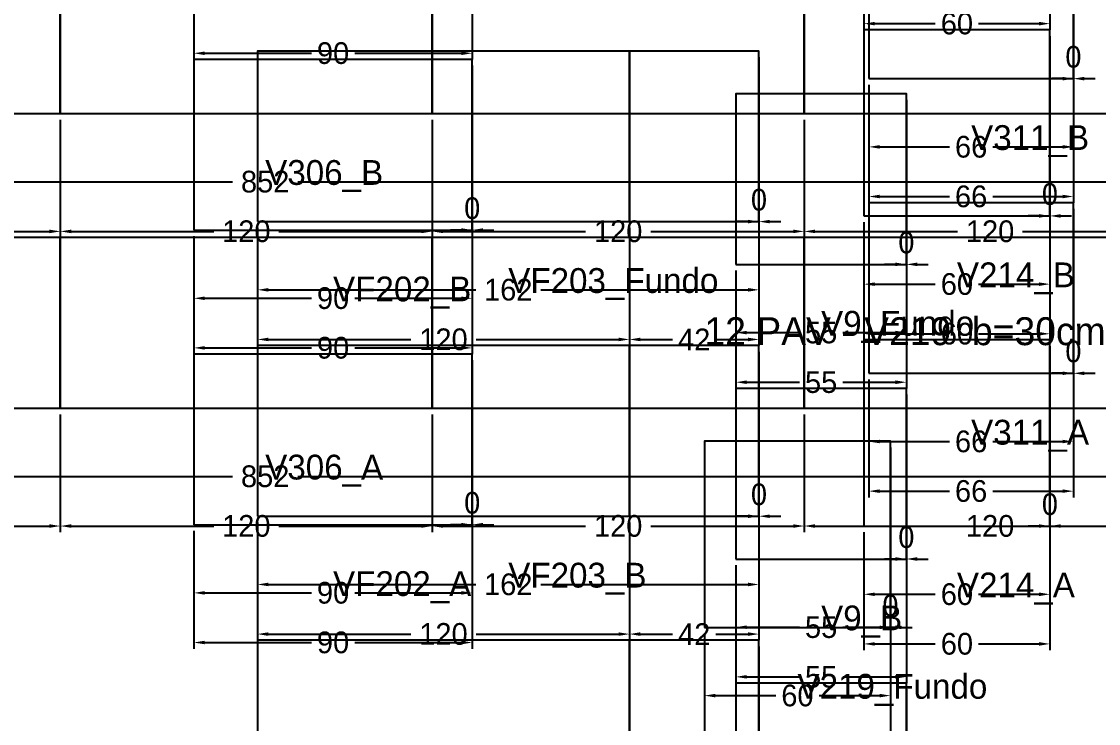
# Model space of a CAD drawing. Header units: metres. Extents: x 946 to 6411, y 1397 to 3666.
# Drawn here: x 1293.2 to 1640.7, y 1846.6 to 2073 of the extents above; entities that cross this region are included whole.
import ezdxf

# ---------------------------------------------------------------- set-up
doc = ezdxf.new("R2010")
doc.units = ezdxf.units.M
doc.layers.add('COTA', color=3, linetype='Continuous')
doc.dimstyles.new('COTA_VIG', dxfattribs={"dimtxt": 7, "dimasz": 3.5, "dimexe": 2, "dimexo": 2, "dimgap": 1.5, "dimtad": 1, "dimdec": 1, "dimcen": 2.5, "dimclrd": 3, "dimclre": 3, "dimclrt": 3, "dimazin": 3, "dimtfac": 1, "dimtmove": 0, "dimatfit": 3})

# ---------------------------------------------------------------- blocks, each defined once
blk = doc.blocks.new('_CLOSEDFILLED')
at = {"color": 0, "linetype": 'BYBLOCK'}
blk.add_solid([(-1, 0.164), (0, 0), (-1, -0.164)], dxfattribs=at)
blk = doc.blocks.new('*D112')
at = {"color": 3}
for p, q in [((1523.73, 1897.66), (1523.73, 1875.66)), ((1578.73, 1897.66), (1578.73, 1875.66)), ((1527.23, 1877.66), (1544.23, 1877.66)), ((1558.23, 1877.66), (1575.23, 1877.66))]:
    blk.add_line(p, q, dxfattribs=at)
at = {"layer": 'Defpoints'}
for p in [(1523.73, 1899.66), (1578.73, 1899.66), (1523.73, 1877.66)]:
    blk.add_point(p, dxfattribs=at)
at = {"layer": 'COTA', "color": 3, "xscale": 3.5, "yscale": 3.5, "rotation": 180}
blk.add_blockref('_CLOSEDFILLED', (1523.73, 1877.66), dxfattribs=at)
at = {"layer": 'COTA', "color": 3, "xscale": 3.5, "yscale": 3.5}
blk.add_blockref('_CLOSEDFILLED', (1578.73, 1877.66), dxfattribs=at)
at = {"layer": 'COTA', "color": 3, "insert": (1551.23, 1877.66), "char_height": 7, "attachment_point": 5}
blk.add_mtext('55', dxfattribs=at)
blk = doc.blocks.new('*D113')
at = {"color": 3}
for p, q in [((1523.73, 1897.66), (1523.73, 1859.66)), ((1578.73, 1897.66), (1578.73, 1859.66)), ((1527.23, 1861.66), (1544.23, 1861.66)), ((1558.23, 1861.66), (1575.23, 1861.66))]:
    blk.add_line(p, q, dxfattribs=at)
at = {"layer": 'Defpoints'}
for p in [(1523.73, 1899.66), (1578.73, 1899.66), (1523.73, 1861.66)]:
    blk.add_point(p, dxfattribs=at)
at = {"layer": 'COTA', "color": 3, "xscale": 3.5, "yscale": 3.5, "rotation": 180}
blk.add_blockref('_CLOSEDFILLED', (1523.73, 1861.66), dxfattribs=at)
at = {"layer": 'COTA', "color": 3, "xscale": 3.5, "yscale": 3.5}
blk.add_blockref('_CLOSEDFILLED', (1578.73, 1861.66), dxfattribs=at)
at = {"layer": 'COTA', "color": 3, "insert": (1551.23, 1861.66), "char_height": 7, "attachment_point": 5}
blk.add_mtext('55', dxfattribs=at)
blk = doc.blocks.new('*D115')
at = {"color": 3}
for p, q in [((1523.73, 1992.66), (1523.73, 1970.66)), ((1578.73, 1992.66), (1578.73, 1970.66)), ((1527.23, 1972.66), (1544.23, 1972.66)), ((1558.23, 1972.66), (1575.23, 1972.66))]:
    blk.add_line(p, q, dxfattribs=at)
at = {"layer": 'Defpoints'}
for p in [(1523.73, 1994.66), (1578.73, 1994.66), (1523.73, 1972.66)]:
    blk.add_point(p, dxfattribs=at)
at = {"layer": 'COTA', "color": 3, "xscale": 3.5, "yscale": 3.5, "rotation": 180}
blk.add_blockref('_CLOSEDFILLED', (1523.73, 1972.66), dxfattribs=at)
at = {"layer": 'COTA', "color": 3, "xscale": 3.5, "yscale": 3.5}
blk.add_blockref('_CLOSEDFILLED', (1578.73, 1972.66), dxfattribs=at)
at = {"layer": 'COTA', "color": 3, "insert": (1551.23, 1972.66), "char_height": 7, "attachment_point": 5}
blk.add_mtext('55', dxfattribs=at)
blk = doc.blocks.new('*D116')
at = {"color": 3}
for p, q in [((1523.73, 1992.66), (1523.73, 1954.66)), ((1578.73, 1992.66), (1578.73, 1954.66)), ((1527.23, 1956.66), (1544.23, 1956.66)), ((1558.23, 1956.66), (1575.23, 1956.66))]:
    blk.add_line(p, q, dxfattribs=at)
at = {"layer": 'Defpoints'}
for p in [(1523.73, 1994.66), (1578.73, 1994.66), (1523.73, 1956.66)]:
    blk.add_point(p, dxfattribs=at)
at = {"layer": 'COTA', "color": 3, "xscale": 3.5, "yscale": 3.5, "rotation": 180}
blk.add_blockref('_CLOSEDFILLED', (1523.73, 1956.66), dxfattribs=at)
at = {"layer": 'COTA', "color": 3, "xscale": 3.5, "yscale": 3.5}
blk.add_blockref('_CLOSEDFILLED', (1578.73, 1956.66), dxfattribs=at)
at = {"layer": 'COTA', "color": 3, "insert": (1551.23, 1956.66), "char_height": 7, "attachment_point": 5}
blk.add_mtext('55', dxfattribs=at)
blk = doc.blocks.new('*D808')
at = {"color": 3}
for p, q in [((1348.85, 1908.73), (1348.85, 1886.73)), ((1438.65, 1908.73), (1438.65, 1886.73)), ((1352.35, 1888.73), (1386.75, 1888.73)), ((1400.75, 1888.73), (1435.15, 1888.73))]:
    blk.add_line(p, q, dxfattribs=at)
at = {"layer": 'Defpoints'}
for p in [(1348.85, 1910.73), (1438.65, 1910.73), (1348.85, 1888.73)]:
    blk.add_point(p, dxfattribs=at)
at = {"layer": 'COTA', "color": 3, "xscale": 3.5, "yscale": 3.5, "rotation": 180}
blk.add_blockref('_CLOSEDFILLED', (1348.85, 1888.73), dxfattribs=at)
at = {"layer": 'COTA', "color": 3, "xscale": 3.5, "yscale": 3.5}
blk.add_blockref('_CLOSEDFILLED', (1438.65, 1888.73), dxfattribs=at)
at = {"layer": 'COTA', "color": 3, "insert": (1393.75, 1888.73), "char_height": 7, "attachment_point": 5}
blk.add_mtext('90', dxfattribs=at)
blk = doc.blocks.new('*D809')
at = {"color": 3}
for p, q in [((1348.85, 1908.73), (1348.85, 1870.73)), ((1438.65, 1908.73), (1438.65, 1870.73)), ((1352.35, 1872.73), (1386.75, 1872.73)), ((1400.75, 1872.73), (1435.15, 1872.73))]:
    blk.add_line(p, q, dxfattribs=at)
at = {"layer": 'Defpoints'}
for p in [(1348.85, 1910.73), (1438.65, 1910.73), (1348.85, 1872.73)]:
    blk.add_point(p, dxfattribs=at)
at = {"layer": 'COTA', "color": 3, "xscale": 3.5, "yscale": 3.5, "rotation": 180}
blk.add_blockref('_CLOSEDFILLED', (1348.85, 1872.73), dxfattribs=at)
at = {"layer": 'COTA', "color": 3, "xscale": 3.5, "yscale": 3.5}
blk.add_blockref('_CLOSEDFILLED', (1438.65, 1872.73), dxfattribs=at)
at = {"layer": 'COTA', "color": 3, "insert": (1393.75, 1872.73), "char_height": 7, "attachment_point": 5}
blk.add_mtext('90', dxfattribs=at)
blk = doc.blocks.new('*D811')
at = {"color": 3}
for p, q in [((1348.85, 2003.73), (1348.85, 1981.73)), ((1438.65, 2003.73), (1438.65, 1981.73)), ((1352.35, 1983.73), (1386.75, 1983.73)), ((1400.75, 1983.73), (1435.15, 1983.73))]:
    blk.add_line(p, q, dxfattribs=at)
at = {"layer": 'Defpoints'}
for p in [(1348.85, 2005.73), (1438.65, 2005.73), (1348.85, 1983.73)]:
    blk.add_point(p, dxfattribs=at)
at = {"layer": 'COTA', "color": 3, "xscale": 3.5, "yscale": 3.5, "rotation": 180}
blk.add_blockref('_CLOSEDFILLED', (1348.85, 1983.73), dxfattribs=at)
at = {"layer": 'COTA', "color": 3, "xscale": 3.5, "yscale": 3.5}
blk.add_blockref('_CLOSEDFILLED', (1438.65, 1983.73), dxfattribs=at)
at = {"layer": 'COTA', "color": 3, "insert": (1393.75, 1983.73), "char_height": 7, "attachment_point": 5}
blk.add_mtext('90', dxfattribs=at)
blk = doc.blocks.new('*D812')
at = {"color": 3}
for p, q in [((1348.85, 2003.73), (1348.85, 1965.73)), ((1438.65, 2003.73), (1438.65, 1965.73)), ((1352.35, 1967.73), (1386.75, 1967.73)), ((1400.75, 1967.73), (1435.15, 1967.73))]:
    blk.add_line(p, q, dxfattribs=at)
at = {"layer": 'Defpoints'}
for p in [(1348.85, 2005.73), (1438.65, 2005.73), (1348.85, 1967.73)]:
    blk.add_point(p, dxfattribs=at)
at = {"layer": 'COTA', "color": 3, "xscale": 3.5, "yscale": 3.5, "rotation": 180}
blk.add_blockref('_CLOSEDFILLED', (1348.85, 1967.73), dxfattribs=at)
at = {"layer": 'COTA', "color": 3, "xscale": 3.5, "yscale": 3.5}
blk.add_blockref('_CLOSEDFILLED', (1438.65, 1967.73), dxfattribs=at)
at = {"layer": 'COTA', "color": 3, "insert": (1393.75, 1967.73), "char_height": 7, "attachment_point": 5}
blk.add_mtext('90', dxfattribs=at)
blk = doc.blocks.new('*D815')
at = {"color": 3}
for p, q in [((1348.85, 2098.73), (1348.85, 2060.73)), ((1438.65, 2098.73), (1438.65, 2060.73)), ((1352.35, 2062.73), (1386.75, 2062.73)), ((1400.75, 2062.73), (1435.15, 2062.73))]:
    blk.add_line(p, q, dxfattribs=at)
at = {"layer": 'Defpoints'}
for p in [(1348.85, 2100.73), (1438.65, 2100.73), (1348.85, 2062.73)]:
    blk.add_point(p, dxfattribs=at)
at = {"layer": 'COTA', "color": 3, "xscale": 3.5, "yscale": 3.5, "rotation": 180}
blk.add_blockref('_CLOSEDFILLED', (1348.85, 2062.73), dxfattribs=at)
at = {"layer": 'COTA', "color": 3, "xscale": 3.5, "yscale": 3.5}
blk.add_blockref('_CLOSEDFILLED', (1438.65, 2062.73), dxfattribs=at)
at = {"layer": 'COTA', "color": 3, "insert": (1393.75, 2062.73), "char_height": 7, "attachment_point": 5}
blk.add_mtext('90', dxfattribs=at)
blk = doc.blocks.new('*D830')
at = {"color": 3}
for p, q in [((1369.38, 1911.45), (1369.38, 1889.45)), ((1531.18, 1911.45), (1531.18, 1889.45)), ((1372.88, 1891.45), (1439.78, 1891.45)), ((1460.78, 1891.45), (1527.68, 1891.45))]:
    blk.add_line(p, q, dxfattribs=at)
at = {"layer": 'Defpoints'}
for p in [(1369.38, 1913.45), (1531.18, 1913.45), (1369.38, 1891.45)]:
    blk.add_point(p, dxfattribs=at)
at = {"layer": 'COTA', "color": 3, "xscale": 3.5, "yscale": 3.5, "rotation": 180}
blk.add_blockref('_CLOSEDFILLED', (1369.38, 1891.45), dxfattribs=at)
at = {"layer": 'COTA', "color": 3, "xscale": 3.5, "yscale": 3.5}
blk.add_blockref('_CLOSEDFILLED', (1531.18, 1891.45), dxfattribs=at)
at = {"layer": 'COTA', "color": 3, "insert": (1450.28, 1891.45), "char_height": 7, "attachment_point": 5}
blk.add_mtext('162', dxfattribs=at)
blk = doc.blocks.new('*D831')
at = {"color": 3}
for p, q in [((1369.38, 1911.45), (1369.38, 1873.45)), ((1489.38, 1911.45), (1489.38, 1873.45)), ((1372.88, 1875.45), (1418.88, 1875.45)), ((1439.88, 1875.45), (1485.88, 1875.45))]:
    blk.add_line(p, q, dxfattribs=at)
at = {"layer": 'Defpoints'}
for p in [(1369.38, 1913.45), (1489.38, 1913.45), (1369.38, 1875.45)]:
    blk.add_point(p, dxfattribs=at)
at = {"layer": 'COTA', "color": 3, "xscale": 3.5, "yscale": 3.5, "rotation": 180}
blk.add_blockref('_CLOSEDFILLED', (1369.38, 1875.45), dxfattribs=at)
at = {"layer": 'COTA', "color": 3, "xscale": 3.5, "yscale": 3.5}
blk.add_blockref('_CLOSEDFILLED', (1489.38, 1875.45), dxfattribs=at)
at = {"layer": 'COTA', "color": 3, "insert": (1429.38, 1875.45), "char_height": 7, "attachment_point": 5}
blk.add_mtext('120', dxfattribs=at)
blk = doc.blocks.new('*D832')
at = {"color": 3}
for p, q in [((1489.38, 1911.45), (1489.38, 1873.45)), ((1531.18, 1911.45), (1531.18, 1873.45)), ((1492.88, 1875.45), (1503.28, 1875.45)), ((1517.28, 1875.45), (1527.68, 1875.45))]:
    blk.add_line(p, q, dxfattribs=at)
at = {"layer": 'Defpoints'}
for p in [(1489.38, 1913.45), (1531.18, 1913.45), (1489.38, 1875.45)]:
    blk.add_point(p, dxfattribs=at)
at = {"layer": 'COTA', "color": 3, "xscale": 3.5, "yscale": 3.5, "rotation": 180}
blk.add_blockref('_CLOSEDFILLED', (1489.38, 1875.45), dxfattribs=at)
at = {"layer": 'COTA', "color": 3, "xscale": 3.5, "yscale": 3.5}
blk.add_blockref('_CLOSEDFILLED', (1531.18, 1875.45), dxfattribs=at)
at = {"layer": 'COTA', "color": 3, "insert": (1510.28, 1875.45), "char_height": 7, "attachment_point": 5}
blk.add_mtext('42', dxfattribs=at)
blk = doc.blocks.new('*D834')
at = {"color": 3}
for p, q in [((1369.38, 2006.45), (1369.38, 1984.45)), ((1531.18, 2006.45), (1531.18, 1984.45)), ((1372.88, 1986.45), (1439.78, 1986.45)), ((1460.78, 1986.45), (1527.68, 1986.45))]:
    blk.add_line(p, q, dxfattribs=at)
at = {"layer": 'Defpoints'}
for p in [(1369.38, 2008.45), (1531.18, 2008.45), (1369.38, 1986.45)]:
    blk.add_point(p, dxfattribs=at)
at = {"layer": 'COTA', "color": 3, "xscale": 3.5, "yscale": 3.5, "rotation": 180}
blk.add_blockref('_CLOSEDFILLED', (1369.38, 1986.45), dxfattribs=at)
at = {"layer": 'COTA', "color": 3, "xscale": 3.5, "yscale": 3.5}
blk.add_blockref('_CLOSEDFILLED', (1531.18, 1986.45), dxfattribs=at)
at = {"layer": 'COTA', "color": 3, "insert": (1450.28, 1986.45), "char_height": 7, "attachment_point": 5}
blk.add_mtext('162', dxfattribs=at)
blk = doc.blocks.new('*D835')
at = {"color": 3}
for p, q in [((1369.38, 2006.45), (1369.38, 1968.45)), ((1489.38, 2006.45), (1489.38, 1968.45)), ((1372.88, 1970.45), (1418.88, 1970.45)), ((1439.88, 1970.45), (1485.88, 1970.45))]:
    blk.add_line(p, q, dxfattribs=at)
at = {"layer": 'Defpoints'}
for p in [(1369.38, 2008.45), (1489.38, 2008.45), (1369.38, 1970.45)]:
    blk.add_point(p, dxfattribs=at)
at = {"layer": 'COTA', "color": 3, "xscale": 3.5, "yscale": 3.5, "rotation": 180}
blk.add_blockref('_CLOSEDFILLED', (1369.38, 1970.45), dxfattribs=at)
at = {"layer": 'COTA', "color": 3, "xscale": 3.5, "yscale": 3.5}
blk.add_blockref('_CLOSEDFILLED', (1489.38, 1970.45), dxfattribs=at)
at = {"layer": 'COTA', "color": 3, "insert": (1429.38, 1970.45), "char_height": 7, "attachment_point": 5}
blk.add_mtext('120', dxfattribs=at)
blk = doc.blocks.new('*D836')
at = {"color": 3}
for p, q in [((1489.38, 2006.45), (1489.38, 1968.45)), ((1531.18, 2006.45), (1531.18, 1968.45)), ((1492.88, 1970.45), (1503.28, 1970.45)), ((1517.28, 1970.45), (1527.68, 1970.45))]:
    blk.add_line(p, q, dxfattribs=at)
at = {"layer": 'Defpoints'}
for p in [(1489.38, 2008.45), (1531.18, 2008.45), (1489.38, 1970.45)]:
    blk.add_point(p, dxfattribs=at)
at = {"layer": 'COTA', "color": 3, "xscale": 3.5, "yscale": 3.5, "rotation": 180}
blk.add_blockref('_CLOSEDFILLED', (1489.38, 1970.45), dxfattribs=at)
at = {"layer": 'COTA', "color": 3, "xscale": 3.5, "yscale": 3.5}
blk.add_blockref('_CLOSEDFILLED', (1531.18, 1970.45), dxfattribs=at)
at = {"layer": 'COTA', "color": 3, "insert": (1510.28, 1970.45), "char_height": 7, "attachment_point": 5}
blk.add_mtext('42', dxfattribs=at)
blk = doc.blocks.new('*D949')
at = {"color": 3}
for p, q in [((1565.05, 1908.28), (1565.05, 1886.28)), ((1625.05, 1908.28), (1625.05, 1886.28)), ((1568.55, 1888.28), (1588.05, 1888.28)), ((1602.05, 1888.28), (1621.55, 1888.28))]:
    blk.add_line(p, q, dxfattribs=at)
at = {"layer": 'Defpoints'}
for p in [(1565.05, 1910.28), (1625.05, 1910.28), (1565.05, 1888.28)]:
    blk.add_point(p, dxfattribs=at)
at = {"layer": 'COTA', "color": 3, "xscale": 3.5, "yscale": 3.5, "rotation": 180}
blk.add_blockref('_CLOSEDFILLED', (1565.05, 1888.28), dxfattribs=at)
at = {"layer": 'COTA', "color": 3, "xscale": 3.5, "yscale": 3.5}
blk.add_blockref('_CLOSEDFILLED', (1625.05, 1888.28), dxfattribs=at)
at = {"layer": 'COTA', "color": 3, "insert": (1595.05, 1888.28), "char_height": 7, "attachment_point": 5}
blk.add_mtext('60', dxfattribs=at)
blk = doc.blocks.new('*D950')
at = {"color": 3}
for p, q in [((1565.05, 1908.28), (1565.05, 1870.28)), ((1625.05, 1908.28), (1625.05, 1870.28)), ((1568.55, 1872.28), (1588.05, 1872.28)), ((1602.05, 1872.28), (1621.55, 1872.28))]:
    blk.add_line(p, q, dxfattribs=at)
at = {"layer": 'Defpoints'}
for p in [(1565.05, 1910.28), (1625.05, 1910.28), (1565.05, 1872.28)]:
    blk.add_point(p, dxfattribs=at)
at = {"layer": 'COTA', "color": 3, "xscale": 3.5, "yscale": 3.5, "rotation": 180}
blk.add_blockref('_CLOSEDFILLED', (1565.05, 1872.28), dxfattribs=at)
at = {"layer": 'COTA', "color": 3, "xscale": 3.5, "yscale": 3.5}
blk.add_blockref('_CLOSEDFILLED', (1625.05, 1872.28), dxfattribs=at)
at = {"layer": 'COTA', "color": 3, "insert": (1595.05, 1872.28), "char_height": 7, "attachment_point": 5}
blk.add_mtext('60', dxfattribs=at)
blk = doc.blocks.new('*D952')
at = {"color": 3}
for p, q in [((1565.05, 2008.28), (1565.05, 1986.28)), ((1625.05, 2008.28), (1625.05, 1986.28)), ((1568.55, 1988.28), (1588.05, 1988.28)), ((1602.05, 1988.28), (1621.55, 1988.28))]:
    blk.add_line(p, q, dxfattribs=at)
at = {"layer": 'Defpoints'}
for p in [(1565.05, 2010.28), (1625.05, 2010.28), (1565.05, 1988.28)]:
    blk.add_point(p, dxfattribs=at)
at = {"layer": 'COTA', "color": 3, "xscale": 3.5, "yscale": 3.5, "rotation": 180}
blk.add_blockref('_CLOSEDFILLED', (1565.05, 1988.28), dxfattribs=at)
at = {"layer": 'COTA', "color": 3, "xscale": 3.5, "yscale": 3.5}
blk.add_blockref('_CLOSEDFILLED', (1625.05, 1988.28), dxfattribs=at)
at = {"layer": 'COTA', "color": 3, "insert": (1595.05, 1988.28), "char_height": 7, "attachment_point": 5}
blk.add_mtext('60', dxfattribs=at)
blk = doc.blocks.new('*D953')
at = {"color": 3}
for p, q in [((1565.05, 2008.28), (1565.05, 1970.28)), ((1625.05, 2008.28), (1625.05, 1970.28)), ((1568.55, 1972.28), (1588.05, 1972.28)), ((1602.05, 1972.28), (1621.55, 1972.28))]:
    blk.add_line(p, q, dxfattribs=at)
at = {"layer": 'Defpoints'}
for p in [(1565.05, 2010.28), (1625.05, 2010.28), (1565.05, 1972.28)]:
    blk.add_point(p, dxfattribs=at)
at = {"layer": 'COTA', "color": 3, "xscale": 3.5, "yscale": 3.5, "rotation": 180}
blk.add_blockref('_CLOSEDFILLED', (1565.05, 1972.28), dxfattribs=at)
at = {"layer": 'COTA', "color": 3, "xscale": 3.5, "yscale": 3.5}
blk.add_blockref('_CLOSEDFILLED', (1625.05, 1972.28), dxfattribs=at)
at = {"layer": 'COTA', "color": 3, "insert": (1595.05, 1972.28), "char_height": 7, "attachment_point": 5}
blk.add_mtext('60', dxfattribs=at)
blk = doc.blocks.new('*D956')
at = {"color": 3}
for p, q in [((1565.05, 2108.28), (1565.05, 2070.28)), ((1625.05, 2108.28), (1625.05, 2070.28)), ((1568.55, 2072.28), (1588.05, 2072.28)), ((1602.05, 2072.28), (1621.55, 2072.28))]:
    blk.add_line(p, q, dxfattribs=at)
at = {"layer": 'Defpoints'}
for p in [(1565.05, 2110.28), (1625.05, 2110.28), (1565.05, 2072.28)]:
    blk.add_point(p, dxfattribs=at)
at = {"layer": 'COTA', "color": 3, "xscale": 3.5, "yscale": 3.5, "rotation": 180}
blk.add_blockref('_CLOSEDFILLED', (1565.05, 2072.28), dxfattribs=at)
at = {"layer": 'COTA', "color": 3, "xscale": 3.5, "yscale": 3.5}
blk.add_blockref('_CLOSEDFILLED', (1625.05, 2072.28), dxfattribs=at)
at = {"layer": 'COTA', "color": 3, "insert": (1595.05, 2072.28), "char_height": 7, "attachment_point": 5}
blk.add_mtext('60', dxfattribs=at)
blk = doc.blocks.new('*D1003')
at = {"color": 3}
for p, q in [((1513.59, 1875.61), (1513.59, 1853.61)), ((1573.59, 1875.61), (1573.59, 1853.61)), ((1517.09, 1855.61), (1536.59, 1855.61)), ((1550.59, 1855.61), (1570.09, 1855.61))]:
    blk.add_line(p, q, dxfattribs=at)
at = {"layer": 'Defpoints'}
for p in [(1513.59, 1877.61), (1573.59, 1877.61), (1513.59, 1855.61)]:
    blk.add_point(p, dxfattribs=at)
at = {"layer": 'COTA', "color": 3, "xscale": 3.5, "yscale": 3.5, "rotation": 180}
blk.add_blockref('_CLOSEDFILLED', (1513.59, 1855.61), dxfattribs=at)
at = {"layer": 'COTA', "color": 3, "xscale": 3.5, "yscale": 3.5}
blk.add_blockref('_CLOSEDFILLED', (1573.59, 1855.61), dxfattribs=at)
at = {"layer": 'COTA', "color": 3, "insert": (1543.59, 1855.61), "char_height": 7, "attachment_point": 5}
blk.add_mtext('60', dxfattribs=at)
blk = doc.blocks.new('*D1004')
at = {"color": 3}
for p, q in [((1513.59, 1875.61), (1513.59, 1837.61)), ((1573.59, 1875.61), (1573.59, 1837.61)), ((1517.09, 1839.61), (1536.59, 1839.61)), ((1550.59, 1839.61), (1570.09, 1839.61))]:
    blk.add_line(p, q, dxfattribs=at)
at = {"layer": 'Defpoints'}
for p in [(1513.59, 1877.61), (1573.59, 1877.61), (1513.59, 1839.61)]:
    blk.add_point(p, dxfattribs=at)
at = {"layer": 'COTA', "color": 3, "xscale": 3.5, "yscale": 3.5, "rotation": 180}
blk.add_blockref('_CLOSEDFILLED', (1513.59, 1839.61), dxfattribs=at)
at = {"layer": 'COTA', "color": 3, "xscale": 3.5, "yscale": 3.5}
blk.add_blockref('_CLOSEDFILLED', (1573.59, 1839.61), dxfattribs=at)
at = {"layer": 'COTA', "color": 3, "insert": (1543.59, 1839.61), "char_height": 7, "attachment_point": 5}
blk.add_mtext('60', dxfattribs=at)
blk = doc.blocks.new('*D1381')
at = {"color": 3}
for p, q in [((945.75, 1946.29), (945.75, 1924.29)), ((1797.95, 1946.29), (1797.95, 1924.29)), ((949.25, 1926.29), (1361.35, 1926.29)), ((1382.35, 1926.29), (1794.45, 1926.29))]:
    blk.add_line(p, q, dxfattribs=at)
at = {"layer": 'Defpoints'}
for p in [(945.75, 1948.29), (1797.95, 1948.29), (945.75, 1926.29)]:
    blk.add_point(p, dxfattribs=at)
at = {"layer": 'COTA', "color": 3, "xscale": 3.5, "yscale": 3.5, "rotation": 180}
blk.add_blockref('_CLOSEDFILLED', (945.75, 1926.29), dxfattribs=at)
at = {"layer": 'COTA', "color": 3, "xscale": 3.5, "yscale": 3.5}
blk.add_blockref('_CLOSEDFILLED', (1797.95, 1926.29), dxfattribs=at)
at = {"layer": 'COTA', "color": 3, "insert": (1371.85, 1926.29), "char_height": 7, "attachment_point": 5}
blk.add_mtext('852', dxfattribs=at)
blk = doc.blocks.new('*D1384')
at = {"color": 3}
for p, q in [((1185.75, 1946.29), (1185.75, 1908.29)), ((1305.75, 1946.29), (1305.75, 1908.29)), ((1189.25, 1910.29), (1235.25, 1910.29)), ((1256.25, 1910.29), (1302.25, 1910.29))]:
    blk.add_line(p, q, dxfattribs=at)
at = {"layer": 'Defpoints'}
for p in [(1185.75, 1948.29), (1305.75, 1948.29), (1185.75, 1910.29)]:
    blk.add_point(p, dxfattribs=at)
at = {"layer": 'COTA', "color": 3, "xscale": 3.5, "yscale": 3.5, "rotation": 180}
blk.add_blockref('_CLOSEDFILLED', (1185.75, 1910.29), dxfattribs=at)
at = {"layer": 'COTA', "color": 3, "xscale": 3.5, "yscale": 3.5}
blk.add_blockref('_CLOSEDFILLED', (1305.75, 1910.29), dxfattribs=at)
at = {"layer": 'COTA', "color": 3, "insert": (1245.75, 1910.29), "char_height": 7, "attachment_point": 5}
blk.add_mtext('120', dxfattribs=at)
blk = doc.blocks.new('*D1385')
at = {"color": 3}
for p, q in [((1305.75, 1946.29), (1305.75, 1908.29)), ((1425.75, 1946.29), (1425.75, 1908.29)), ((1309.25, 1910.29), (1355.25, 1910.29)), ((1376.25, 1910.29), (1422.25, 1910.29))]:
    blk.add_line(p, q, dxfattribs=at)
at = {"layer": 'Defpoints'}
for p in [(1305.75, 1948.29), (1425.75, 1948.29), (1305.75, 1910.29)]:
    blk.add_point(p, dxfattribs=at)
at = {"layer": 'COTA', "color": 3, "xscale": 3.5, "yscale": 3.5, "rotation": 180}
blk.add_blockref('_CLOSEDFILLED', (1305.75, 1910.29), dxfattribs=at)
at = {"layer": 'COTA', "color": 3, "xscale": 3.5, "yscale": 3.5}
blk.add_blockref('_CLOSEDFILLED', (1425.75, 1910.29), dxfattribs=at)
at = {"layer": 'COTA', "color": 3, "insert": (1365.75, 1910.29), "char_height": 7, "attachment_point": 5}
blk.add_mtext('120', dxfattribs=at)
blk = doc.blocks.new('*D1386')
at = {"color": 3}
for p, q in [((1425.75, 1946.29), (1425.75, 1908.29)), ((1545.75, 1946.29), (1545.75, 1908.29)), ((1429.25, 1910.29), (1475.25, 1910.29)), ((1496.25, 1910.29), (1542.25, 1910.29))]:
    blk.add_line(p, q, dxfattribs=at)
at = {"layer": 'Defpoints'}
for p in [(1425.75, 1948.29), (1545.75, 1948.29), (1425.75, 1910.29)]:
    blk.add_point(p, dxfattribs=at)
at = {"layer": 'COTA', "color": 3, "xscale": 3.5, "yscale": 3.5, "rotation": 180}
blk.add_blockref('_CLOSEDFILLED', (1425.75, 1910.29), dxfattribs=at)
at = {"layer": 'COTA', "color": 3, "xscale": 3.5, "yscale": 3.5}
blk.add_blockref('_CLOSEDFILLED', (1545.75, 1910.29), dxfattribs=at)
at = {"layer": 'COTA', "color": 3, "insert": (1485.75, 1910.29), "char_height": 7, "attachment_point": 5}
blk.add_mtext('120', dxfattribs=at)
blk = doc.blocks.new('*D1387')
at = {"color": 3}
for p, q in [((1545.75, 1946.29), (1545.75, 1908.29)), ((1665.75, 1946.29), (1665.75, 1908.29)), ((1549.25, 1910.29), (1595.25, 1910.29)), ((1616.25, 1910.29), (1662.25, 1910.29))]:
    blk.add_line(p, q, dxfattribs=at)
at = {"layer": 'Defpoints'}
for p in [(1545.75, 1948.29), (1665.75, 1948.29), (1545.75, 1910.29)]:
    blk.add_point(p, dxfattribs=at)
at = {"layer": 'COTA', "color": 3, "xscale": 3.5, "yscale": 3.5, "rotation": 180}
blk.add_blockref('_CLOSEDFILLED', (1545.75, 1910.29), dxfattribs=at)
at = {"layer": 'COTA', "color": 3, "xscale": 3.5, "yscale": 3.5}
blk.add_blockref('_CLOSEDFILLED', (1665.75, 1910.29), dxfattribs=at)
at = {"layer": 'COTA', "color": 3, "insert": (1605.75, 1910.29), "char_height": 7, "attachment_point": 5}
blk.add_mtext('120', dxfattribs=at)
blk = doc.blocks.new('*D1391')
at = {"color": 3}
for p, q in [((945.75, 2041.29), (945.75, 2019.29)), ((1797.95, 2041.29), (1797.95, 2019.29)), ((949.25, 2021.29), (1361.35, 2021.29)), ((1382.35, 2021.29), (1794.45, 2021.29))]:
    blk.add_line(p, q, dxfattribs=at)
at = {"layer": 'Defpoints'}
for p in [(945.75, 2043.29), (1797.95, 2043.29), (945.75, 2021.29)]:
    blk.add_point(p, dxfattribs=at)
at = {"layer": 'COTA', "color": 3, "xscale": 3.5, "yscale": 3.5, "rotation": 180}
blk.add_blockref('_CLOSEDFILLED', (945.75, 2021.29), dxfattribs=at)
at = {"layer": 'COTA', "color": 3, "xscale": 3.5, "yscale": 3.5}
blk.add_blockref('_CLOSEDFILLED', (1797.95, 2021.29), dxfattribs=at)
at = {"layer": 'COTA', "color": 3, "insert": (1371.85, 2021.29), "char_height": 7, "attachment_point": 5}
blk.add_mtext('852', dxfattribs=at)
blk = doc.blocks.new('*D1394')
at = {"color": 3}
for p, q in [((1185.75, 2041.29), (1185.75, 2003.29)), ((1305.75, 2041.29), (1305.75, 2003.29)), ((1189.25, 2005.29), (1235.25, 2005.29)), ((1256.25, 2005.29), (1302.25, 2005.29))]:
    blk.add_line(p, q, dxfattribs=at)
at = {"layer": 'Defpoints'}
for p in [(1185.75, 2043.29), (1305.75, 2043.29), (1185.75, 2005.29)]:
    blk.add_point(p, dxfattribs=at)
at = {"layer": 'COTA', "color": 3, "xscale": 3.5, "yscale": 3.5, "rotation": 180}
blk.add_blockref('_CLOSEDFILLED', (1185.75, 2005.29), dxfattribs=at)
at = {"layer": 'COTA', "color": 3, "xscale": 3.5, "yscale": 3.5}
blk.add_blockref('_CLOSEDFILLED', (1305.75, 2005.29), dxfattribs=at)
at = {"layer": 'COTA', "color": 3, "insert": (1245.75, 2005.29), "char_height": 7, "attachment_point": 5}
blk.add_mtext('120', dxfattribs=at)
blk = doc.blocks.new('*D1395')
at = {"color": 3}
for p, q in [((1305.75, 2041.29), (1305.75, 2003.29)), ((1425.75, 2041.29), (1425.75, 2003.29)), ((1309.25, 2005.29), (1355.25, 2005.29)), ((1376.25, 2005.29), (1422.25, 2005.29))]:
    blk.add_line(p, q, dxfattribs=at)
at = {"layer": 'Defpoints'}
for p in [(1305.75, 2043.29), (1425.75, 2043.29), (1305.75, 2005.29)]:
    blk.add_point(p, dxfattribs=at)
at = {"layer": 'COTA', "color": 3, "xscale": 3.5, "yscale": 3.5, "rotation": 180}
blk.add_blockref('_CLOSEDFILLED', (1305.75, 2005.29), dxfattribs=at)
at = {"layer": 'COTA', "color": 3, "xscale": 3.5, "yscale": 3.5}
blk.add_blockref('_CLOSEDFILLED', (1425.75, 2005.29), dxfattribs=at)
at = {"layer": 'COTA', "color": 3, "insert": (1365.75, 2005.29), "char_height": 7, "attachment_point": 5}
blk.add_mtext('120', dxfattribs=at)
blk = doc.blocks.new('*D1396')
at = {"color": 3}
for p, q in [((1425.75, 2041.29), (1425.75, 2003.29)), ((1545.75, 2041.29), (1545.75, 2003.29)), ((1429.25, 2005.29), (1475.25, 2005.29)), ((1496.25, 2005.29), (1542.25, 2005.29))]:
    blk.add_line(p, q, dxfattribs=at)
at = {"layer": 'Defpoints'}
for p in [(1425.75, 2043.29), (1545.75, 2043.29), (1425.75, 2005.29)]:
    blk.add_point(p, dxfattribs=at)
at = {"layer": 'COTA', "color": 3, "xscale": 3.5, "yscale": 3.5, "rotation": 180}
blk.add_blockref('_CLOSEDFILLED', (1425.75, 2005.29), dxfattribs=at)
at = {"layer": 'COTA', "color": 3, "xscale": 3.5, "yscale": 3.5}
blk.add_blockref('_CLOSEDFILLED', (1545.75, 2005.29), dxfattribs=at)
at = {"layer": 'COTA', "color": 3, "insert": (1485.75, 2005.29), "char_height": 7, "attachment_point": 5}
blk.add_mtext('120', dxfattribs=at)
blk = doc.blocks.new('*D1397')
at = {"color": 3}
for p, q in [((1545.75, 2041.29), (1545.75, 2003.29)), ((1665.75, 2041.29), (1665.75, 2003.29)), ((1549.25, 2005.29), (1595.25, 2005.29)), ((1616.25, 2005.29), (1662.25, 2005.29))]:
    blk.add_line(p, q, dxfattribs=at)
at = {"layer": 'Defpoints'}
for p in [(1545.75, 2043.29), (1665.75, 2043.29), (1545.75, 2005.29)]:
    blk.add_point(p, dxfattribs=at)
at = {"layer": 'COTA', "color": 3, "xscale": 3.5, "yscale": 3.5, "rotation": 180}
blk.add_blockref('_CLOSEDFILLED', (1545.75, 2005.29), dxfattribs=at)
at = {"layer": 'COTA', "color": 3, "xscale": 3.5, "yscale": 3.5}
blk.add_blockref('_CLOSEDFILLED', (1665.75, 2005.29), dxfattribs=at)
at = {"layer": 'COTA', "color": 3, "insert": (1605.75, 2005.29), "char_height": 7, "attachment_point": 5}
blk.add_mtext('120', dxfattribs=at)
blk = doc.blocks.new('*D1447')
at = {"color": 3}
for p, q in [((1566.63, 1957.54), (1566.63, 1935.54)), ((1632.63, 1957.54), (1632.63, 1935.54)), ((1570.13, 1937.54), (1592.63, 1937.54)), ((1606.63, 1937.54), (1629.13, 1937.54))]:
    blk.add_line(p, q, dxfattribs=at)
at = {"layer": 'Defpoints'}
for p in [(1566.63, 1959.54), (1632.63, 1959.54), (1566.63, 1937.54)]:
    blk.add_point(p, dxfattribs=at)
at = {"layer": 'COTA', "color": 3, "xscale": 3.5, "yscale": 3.5, "rotation": 180}
blk.add_blockref('_CLOSEDFILLED', (1566.63, 1937.54), dxfattribs=at)
at = {"layer": 'COTA', "color": 3, "xscale": 3.5, "yscale": 3.5}
blk.add_blockref('_CLOSEDFILLED', (1632.63, 1937.54), dxfattribs=at)
at = {"layer": 'COTA', "color": 3, "insert": (1599.63, 1937.54), "char_height": 7, "attachment_point": 5}
blk.add_mtext('66', dxfattribs=at)
blk = doc.blocks.new('*D1448')
at = {"color": 3}
for p, q in [((1566.63, 1957.54), (1566.63, 1919.54)), ((1632.63, 1957.54), (1632.63, 1919.54)), ((1570.13, 1921.54), (1592.63, 1921.54)), ((1606.63, 1921.54), (1629.13, 1921.54))]:
    blk.add_line(p, q, dxfattribs=at)
at = {"layer": 'Defpoints'}
for p in [(1566.63, 1959.54), (1632.63, 1959.54), (1566.63, 1921.54)]:
    blk.add_point(p, dxfattribs=at)
at = {"layer": 'COTA', "color": 3, "xscale": 3.5, "yscale": 3.5, "rotation": 180}
blk.add_blockref('_CLOSEDFILLED', (1566.63, 1921.54), dxfattribs=at)
at = {"layer": 'COTA', "color": 3, "xscale": 3.5, "yscale": 3.5}
blk.add_blockref('_CLOSEDFILLED', (1632.63, 1921.54), dxfattribs=at)
at = {"layer": 'COTA', "color": 3, "insert": (1599.63, 1921.54), "char_height": 7, "attachment_point": 5}
blk.add_mtext('66', dxfattribs=at)
blk = doc.blocks.new('*D1450')
at = {"color": 3}
for p, q in [((1566.63, 2052.54), (1566.63, 2030.54)), ((1632.63, 2052.54), (1632.63, 2030.54)), ((1570.13, 2032.54), (1592.63, 2032.54)), ((1606.63, 2032.54), (1629.13, 2032.54))]:
    blk.add_line(p, q, dxfattribs=at)
at = {"layer": 'Defpoints'}
for p in [(1566.63, 2054.54), (1632.63, 2054.54), (1566.63, 2032.54)]:
    blk.add_point(p, dxfattribs=at)
at = {"layer": 'COTA', "color": 3, "xscale": 3.5, "yscale": 3.5, "rotation": 180}
blk.add_blockref('_CLOSEDFILLED', (1566.63, 2032.54), dxfattribs=at)
at = {"layer": 'COTA', "color": 3, "xscale": 3.5, "yscale": 3.5}
blk.add_blockref('_CLOSEDFILLED', (1632.63, 2032.54), dxfattribs=at)
at = {"layer": 'COTA', "color": 3, "insert": (1599.63, 2032.54), "char_height": 7, "attachment_point": 5}
blk.add_mtext('66', dxfattribs=at)
blk = doc.blocks.new('*D1451')
at = {"color": 3}
for p, q in [((1566.63, 2052.54), (1566.63, 2014.54)), ((1632.63, 2052.54), (1632.63, 2014.54)), ((1570.13, 2016.54), (1592.63, 2016.54)), ((1606.63, 2016.54), (1629.13, 2016.54))]:
    blk.add_line(p, q, dxfattribs=at)
at = {"layer": 'Defpoints'}
for p in [(1566.63, 2054.54), (1632.63, 2054.54), (1566.63, 2016.54)]:
    blk.add_point(p, dxfattribs=at)
at = {"layer": 'COTA', "color": 3, "xscale": 3.5, "yscale": 3.5, "rotation": 180}
blk.add_blockref('_CLOSEDFILLED', (1566.63, 2016.54), dxfattribs=at)
at = {"layer": 'COTA', "color": 3, "xscale": 3.5, "yscale": 3.5}
blk.add_blockref('_CLOSEDFILLED', (1632.63, 2016.54), dxfattribs=at)
at = {"layer": 'COTA', "color": 3, "insert": (1599.63, 2016.54), "char_height": 7, "attachment_point": 5}
blk.add_mtext('66', dxfattribs=at)

msp = doc.modelspace()

# ---------------------------------------------------------------- linework, layer by layer
at = {"layer": 'Paineis'}
for points in [[(1566.63, 2054.54), (1632.63, 2054.54), (1632.63, 2109.54), (1566.63, 2109.54)], [(1185.75, 2043.29), (1305.75, 2043.29), (1305.75, 2098.29), (1185.75, 2098.29)], [(1305.75, 2043.29), (1425.75, 2043.29), (1425.75, 2098.29), (1305.75, 2098.29)], [(1425.75, 2043.29), (1545.75, 2043.29), (1545.75, 2098.29), (1425.75, 2098.29)], [(1545.75, 2043.29), (1665.75, 2043.29), (1665.75, 2098.29), (1545.75, 2098.29)], [(1565.05, 2010.28), (1625.05, 2010.28), (1625.05, 2070.28), (1565.05, 2070.28)], [(1348.85, 2005.73), (1438.65, 2005.73), (1438.65, 2060.73), (1348.85, 2060.73)], [(1369.38, 2008.45), (1489.38, 2008.45), (1489.38, 2063.45), (1369.38, 2063.45)], [(1489.38, 2008.45), (1531.18, 2008.45), (1531.18, 2063.45), (1489.38, 2063.45)], [(1523.73, 1994.66), (1578.73, 1994.66), (1578.73, 2049.66), (1523.73, 2049.66)], [(1566.63, 1959.54), (1632.63, 1959.54), (1632.63, 2014.54), (1566.63, 2014.54)], [(1185.75, 1948.29), (1305.75, 1948.29), (1305.75, 2003.29), (1185.75, 2003.29)], [(1305.75, 1948.29), (1425.75, 1948.29), (1425.75, 2003.29), (1305.75, 2003.29)], [(1425.75, 1948.29), (1545.75, 1948.29), (1545.75, 2003.29), (1425.75, 2003.29)], [(1545.75, 1948.29), (1665.75, 1948.29), (1665.75, 2003.29), (1545.75, 2003.29)], [(1565.05, 1910.28), (1625.05, 1910.28), (1625.05, 1970.28), (1565.05, 1970.28)], [(1369.38, 1913.45), (1489.38, 1913.45), (1489.38, 1968.45), (1369.38, 1968.45)], [(1489.38, 1913.45), (1531.18, 1913.45), (1531.18, 1968.45), (1489.38, 1968.45)], [(1348.85, 1910.73), (1438.65, 1910.73), (1438.65, 1965.73), (1348.85, 1965.73)], [(1523.73, 1899.66), (1578.73, 1899.66), (1578.73, 1954.66), (1523.73, 1954.66)], [(1513.59, 1877.61), (1573.59, 1877.61), (1573.59, 1937.61), (1513.59, 1937.61)], [(1369.38, 1818.45), (1489.38, 1818.45), (1489.38, 1873.45), (1369.38, 1873.45)], [(1489.38, 1818.45), (1531.18, 1818.45), (1531.18, 1873.45), (1489.38, 1873.45)], [(1523.73, 1804.66), (1578.73, 1804.66), (1578.73, 1859.66), (1523.73, 1859.66)]]:
    msp.add_lwpolyline(points, close=True, dxfattribs=at)

# ---------------------------------------------------------------- texts
at = {"layer": 'NOMENCLATURA', "insert": (1513.59, 1977.61), "char_height": 9, "attachment_point": 1}
msp.add_mtext('12 PAV - V219  b=30cm  h=60cm  L=60cm', dxfattribs=at)
at = {"layer": 'Texto Secao', "char_height": 8, "attachment_point": 1}
for s, insert in [('V311_B', (1599.63, 2039.54)), ('V306_B', (1371.85, 2028.29)), ('V214_B', (1595.05, 1995.28)), ('VF203_Fundo', (1450.28, 1993.45)), ('VF202_B', (1393.75, 1990.73)), ('V9_Fundo', (1551.23, 1979.66)), ('V311_A', (1599.63, 1944.54)), ('V306_A', (1371.85, 1933.29)), ('VF203_B', (1450.28, 1898.45)), ('VF202_A', (1393.75, 1895.73)), ('V214_A', (1595.05, 1895.28)), ('V9_B', (1551.23, 1884.66)), ('V219_Fundo', (1543.59, 1862.61))]:
    msp.add_mtext(s, dxfattribs=dict(at, insert=insert))

# ---------------------------------------------------------------- dimensions: what is measured, and where the dimension line sits
at = {"layer": 'COTA'}
for base, p1, p2, picture, middle in [((1565.05, 2072.28), (1565.05, 2110.28), (1625.05, 2110.28), '*D956', (1595.05, 2072.28)), ((1348.85, 2062.73), (1348.85, 2100.73), (1438.65, 2100.73), '*D815', (1393.75, 2062.73)), ((1566.63, 2032.54), (1566.63, 2054.54), (1632.63, 2054.54), '*D1450', (1599.63, 2032.54)), ((1566.63, 2016.54), (1566.63, 2054.54), (1632.63, 2054.54), '*D1451', (1599.63, 2016.54)), ((945.75, 2021.29), (945.75, 2043.29), (1797.95, 2043.29), '*D1391', (1371.85, 2021.29)), ((1185.75, 2005.29), (1185.75, 2043.29), (1305.75, 2043.29), '*D1394', (1245.75, 2005.29)), ((1305.75, 2005.29), (1305.75, 2043.29), (1425.75, 2043.29), '*D1395', (1365.75, 2005.29)), ((1425.75, 2005.29), (1425.75, 2043.29), (1545.75, 2043.29), '*D1396', (1485.75, 2005.29)), ((1545.75, 2005.29), (1545.75, 2043.29), (1665.75, 2043.29), '*D1397', (1605.75, 2005.29)), ((1565.05, 1988.28), (1565.05, 2010.28), (1625.05, 2010.28), '*D952', (1595.05, 1988.28)), ((1565.05, 1972.28), (1565.05, 2010.28), (1625.05, 2010.28), '*D953', (1595.05, 1972.28)), ((1348.85, 1983.73), (1348.85, 2005.73), (1438.65, 2005.73), '*D811', (1393.75, 1983.73)), ((1348.85, 1967.73), (1348.85, 2005.73), (1438.65, 2005.73), '*D812', (1393.75, 1967.73)), ((1369.38, 1986.45), (1369.38, 2008.45), (1531.18, 2008.45), '*D834', (1450.28, 1986.45)), ((1369.38, 1970.45), (1369.38, 2008.45), (1489.38, 2008.45), '*D835', (1429.38, 1970.45)), ((1489.38, 1970.45), (1489.38, 2008.45), (1531.18, 2008.45), '*D836', (1510.28, 1970.45)), ((1523.73, 1972.66), (1523.73, 1994.66), (1578.73, 1994.66), '*D115', (1551.23, 1972.66)), ((1523.73, 1956.66), (1523.73, 1994.66), (1578.73, 1994.66), '*D116', (1551.23, 1956.66)), ((1566.63, 1937.54), (1566.63, 1959.54), (1632.63, 1959.54), '*D1447', (1599.63, 1937.54)), ((1566.63, 1921.54), (1566.63, 1959.54), (1632.63, 1959.54), '*D1448', (1599.63, 1921.54)), ((945.75, 1926.29), (945.75, 1948.29), (1797.95, 1948.29), '*D1381', (1371.85, 1926.29)), ((1185.75, 1910.29), (1185.75, 1948.29), (1305.75, 1948.29), '*D1384', (1245.75, 1910.29)), ((1305.75, 1910.29), (1305.75, 1948.29), (1425.75, 1948.29), '*D1385', (1365.75, 1910.29)), ((1425.75, 1910.29), (1425.75, 1948.29), (1545.75, 1948.29), '*D1386', (1485.75, 1910.29)), ((1545.75, 1910.29), (1545.75, 1948.29), (1665.75, 1948.29), '*D1387', (1605.75, 1910.29)), ((1369.38, 1891.45), (1369.38, 1913.45), (1531.18, 1913.45), '*D830', (1450.28, 1891.45)), ((1369.38, 1875.45), (1369.38, 1913.45), (1489.38, 1913.45), '*D831', (1429.38, 1875.45)), ((1489.38, 1875.45), (1489.38, 1913.45), (1531.18, 1913.45), '*D832', (1510.28, 1875.45)), ((1348.85, 1888.73), (1348.85, 1910.73), (1438.65, 1910.73), '*D808', (1393.75, 1888.73)), ((1348.85, 1872.73), (1348.85, 1910.73), (1438.65, 1910.73), '*D809', (1393.75, 1872.73)), ((1565.05, 1888.28), (1565.05, 1910.28), (1625.05, 1910.28), '*D949', (1595.05, 1888.28)), ((1565.05, 1872.28), (1565.05, 1910.28), (1625.05, 1910.28), '*D950', (1595.05, 1872.28)), ((1523.73, 1877.66), (1523.73, 1899.66), (1578.73, 1899.66), '*D112', (1551.23, 1877.66)), ((1523.73, 1861.66), (1523.73, 1899.66), (1578.73, 1899.66), '*D113', (1551.23, 1861.66)), ((1513.59, 1855.61), (1513.59, 1877.61), (1573.59, 1877.61), '*D1003', (1543.59, 1855.61)), ((1513.59, 1839.61), (1513.59, 1877.61), (1573.59, 1877.61), '*D1004', (1543.59, 1839.61))]:
    dim = msp.add_linear_dim(base=base, p1=p1, p2=p2, dimstyle='COTA_VIG', dxfattribs=at)
    dim.commit()
    dim.dimension.update_dxf_attribs({"geometry": picture, "text_midpoint": middle})
for base, p1, p2 in [((1632.63, 2054.54), (1632.63, 2054.54), (1632.63, 2109.54)), ((1625.05, 2010.28), (1625.05, 2010.28), (1625.05, 2070.28)), ((1438.65, 2005.73), (1438.65, 2005.73), (1438.65, 2060.73)), ((1531.18, 2008.45), (1531.18, 2008.45), (1531.18, 2063.45)), ((1578.73, 1994.66), (1578.73, 1994.66), (1578.73, 2049.66)), ((1632.63, 1959.54), (1632.63, 1959.54), (1632.63, 2014.54)), ((1625.05, 1910.28), (1625.05, 1910.28), (1625.05, 1970.28)), ((1531.18, 1913.45), (1531.18, 1913.45), (1531.18, 1968.45)), ((1438.65, 1910.73), (1438.65, 1910.73), (1438.65, 1965.73)), ((1578.73, 1899.66), (1578.73, 1899.66), (1578.73, 1954.66)), ((1573.59, 1877.61), (1573.59, 1877.61), (1573.59, 1937.61)), ((1531.18, 1818.45), (1531.18, 1818.45), (1531.18, 1873.45)), ((1578.73, 1804.66), (1578.73, 1804.66), (1578.73, 1859.66))]:
    msp.add_linear_dim(base=base, p1=p1, p2=p2, dimstyle='COTA_VIG', dxfattribs=at).render()

doc.saveas('drawing.dxf')
